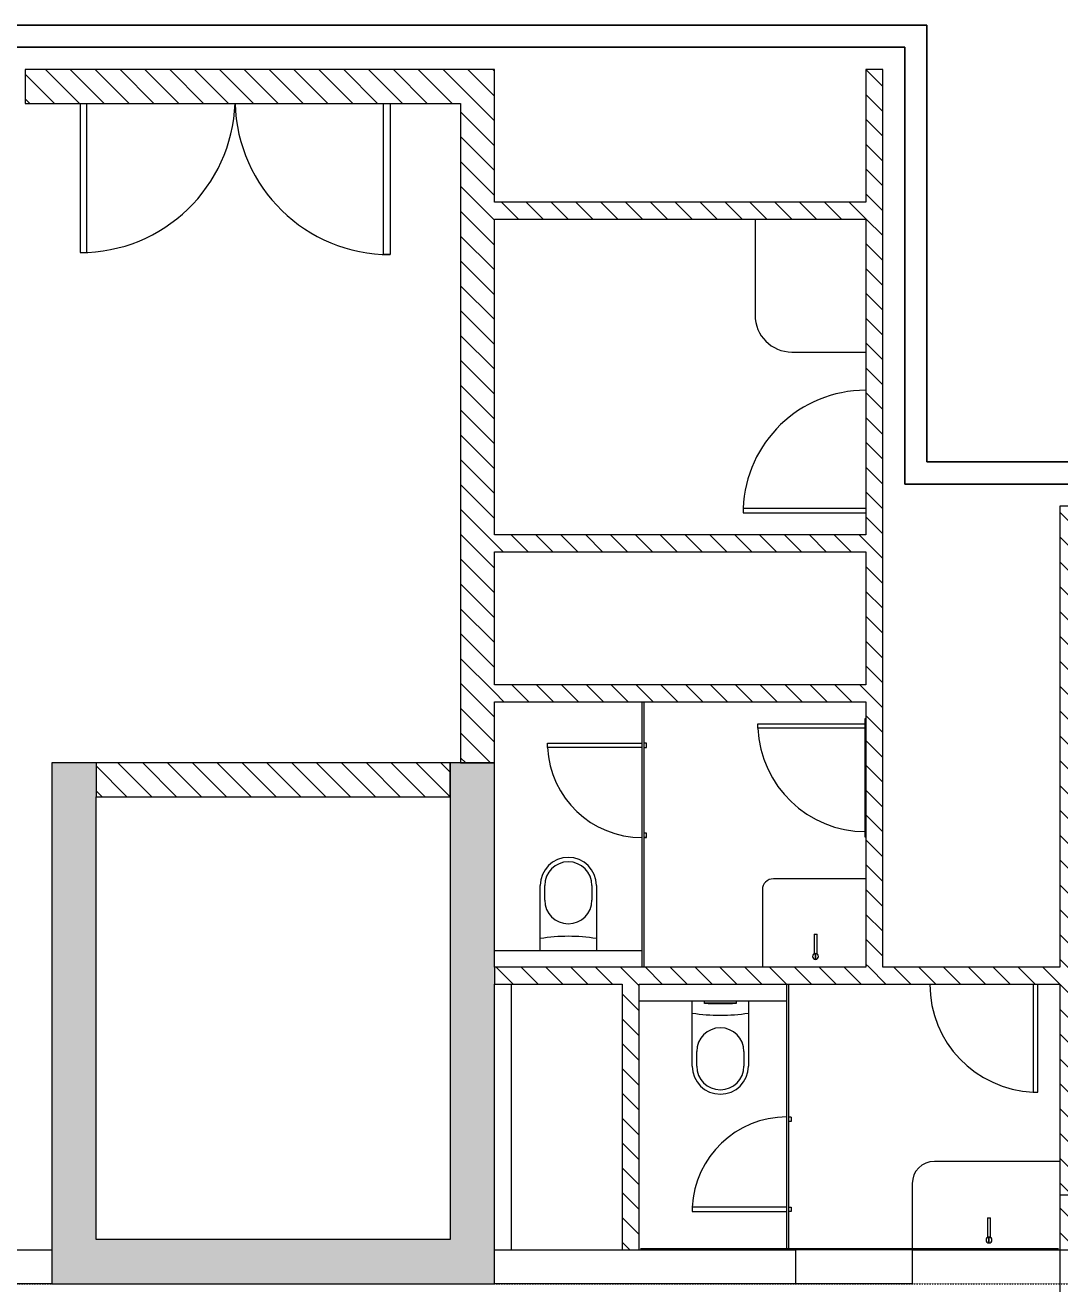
# Model space of a CAD drawing. Header units: millimetres. Extents: x -106145 to 154907, y -84585 to 152038.
# Drawn here: x 33849 to 40859, y -14265 to -5735 of the extents above; entities that cross this region are included whole.
import ezdxf

# ---------------------------------------------------------------- set-up
doc = ezdxf.new("R2010")
doc.units = ezdxf.units.MM
doc.linetypes.add('Cut Out Line _2_', pattern=[2, 1, -1])
for name, color, linetype, lineweight in [('A-ANNO-DIMS', 211, 'Continuous', 9), ('A-ANNO-DIMS-300', 211, 'Continuous', 9), ('A-DETL', 90, 'Continuous', 5), ('A-DOOR', 31, 'Continuous', 5), ('A-DOOR-FRAM', 31, 'Continuous', 9), ('A-FLOR', 192, 'Continuous', 5), ('A-WALL', 113, 'Continuous', 5), ('A-WALL-PATT', 111, 'Continuous', 5), ('P-SANR-FIXT', 6, 'Continuous', 5)]:
    doc.layers.add(name, color=color, linetype=linetype, lineweight=lineweight)
doc.styles.add('RomanS', font='romans__.ttf', dxfattribs={"width": 0.8, "height": 1200})
doc.dimstyles.new('Diagonal_-_4_mm_RomanS', dxfattribs={"dimscale": 304.8, "dimtxt": 1219.023462, "dimasz": 1.476378, "dimexe": 0.984252, "dimexo": 0.0625, "dimgap": 0.19685, "dimtad": 1, "dimdec": 0, "dimzin": 0, "dimdsep": 46, "dimtxsty": 'RomanS', "dimblk1": 'OBLIQUE', "dimblk2": 'OBLIQUE', "dimsah": 1, "dimcen": 0.09, "dimdle": 2.362205, "dimazin": 0, "dimtfac": 1, "dimtdec": 4, "dimtix": 1, "dimtmove": 0, "dimatfit": 3, "dimfxl": 2.362205, "dimfxlon": 1, "dimtvp": 1, "dimtolj": 1, "dimtzin": 0, "dimarcsym": 2})
pattern_1 = [(315, (0, 0), (84.18955, 84.18955), [])]

# ---------------------------------------------------------------- blocks, each defined once
blk = doc.blocks.new('DC_SglFl-W-Int - D _0_9-5266773-Site Plan')
at = {"layer": 'A-DOOR', "color": 121, "lineweight": 9}
for p, q in [((385, -57.5), (385, -887.5)), ((415, -887.5), (415, -57.5)), ((385, -887.5), (415, -887.5))]:
    blk.add_line(p, q, dxfattribs=at)
at = {"layer": 'A-DOOR', "color": 41}
blk.add_arc((415, -57.5), 830.5, 180.00991, 267.92997, dxfattribs=at)
blk = doc.blocks.new('DC_SglFl-W-Int - D_0_8-5260952-Site Plan')
at = {"layer": 'A-DOOR', "color": 121, "lineweight": 9}
for p, q in [((335, 57.5), (335, 787.5)), ((335, 787.5), (365, 787.5)), ((365, 787.5), (365, 57.5))]:
    blk.add_line(p, q, dxfattribs=at)
at = {"layer": 'A-DOOR', "color": 41}
blk.add_arc((365, 57.5), 730.6, 92.3533, 179.98438, dxfattribs=at)
blk = doc.blocks.new('DC_SglFl-W-Int - D_0_8-5260755-Site Plan')
at = {"layer": 'A-DOOR', "color": 121, "lineweight": 9}
for p, q in [((335, -57.5), (335, -787.5)), ((365, -787.5), (365, -57.5)), ((335, -787.5), (365, -787.5))]:
    blk.add_line(p, q, dxfattribs=at)
at = {"layer": 'A-DOOR', "color": 41}
blk.add_arc((365, -57.5), 730.6, 180.01562, 267.6467, dxfattribs=at)
blk = doc.blocks.new('DC_SglFl-W-Int - 0_6 toilet door-5532951-Site Plan')
at = {"layer": 'A-DOOR', "color": 121, "lineweight": 9}
for p, q in [((290, 6), (290, 646)), ((290, 646), (320, 646)), ((320, 646), (320, 6))]:
    blk.add_line(p, q, dxfattribs=at)
at = {"layer": 'A-DOOR', "color": 41}
for start, end in [(92.68378, 179.98377), (181.06377, 182.68378)]:
    blk.add_arc((320, 6), 640.7, start, end, dxfattribs=at)
at = {"layer": 'A-DOOR-FRAM', "color": 121}
for p, q in [((-320, -24), (-320, -6)), ((-320, -24), (-290, -24)), ((-290, -24), (-290, -6)), ((290, -6), (290, -24)), ((290, -24), (320, -24)), ((320, -24), (320, -6))]:
    blk.add_line(p, q, dxfattribs=at)
blk = doc.blocks.new('DC_SglFl-W-Int - 0_6 toilet door-5533261-Site Plan')
at = {"layer": 'A-DOOR', "color": 121, "lineweight": 9}
for p, q in [((290, -6), (290, -646)), ((320, -646), (320, -6)), ((290, -646), (320, -646))]:
    blk.add_line(p, q, dxfattribs=at)
at = {"layer": 'A-DOOR', "color": 41}
for start, end in [(177.31622, 178.93623), (180.01623, 267.31622)]:
    blk.add_arc((320, -6), 640.7, start, end, dxfattribs=at)
at = {"layer": 'A-DOOR-FRAM', "color": 121}
for p, q in [((-320, 24), (-290, 24)), ((-320, 24), (-320, 6)), ((-290, 24), (-290, 6)), ((290, 24), (320, 24)), ((290, 6), (290, 24)), ((320, 24), (320, 6))]:
    blk.add_line(p, q, dxfattribs=at)
blk = doc.blocks.new('22 4000 Toilet - Toto - CW763B w_FV4 - 22 4000 Toilet - Toto - CW763B w_FV4-5779779-Site Plan')
at = {"layer": 'P-SANR-FIXT', "color": 41}
for p, q in [((-190, -440), (-190, 0)), ((190, 0), (190, -440)), ((-160, -440), (-160, -340)), ((160, -340), (160, -440))]:
    blk.add_line(p, q, dxfattribs=at)
for centre, radius, start, end in [((0, 1104.8), 1199.9, 260.88914, 279.11086), ((0, -340), 160, 0, 180), ((0, -440), 190, 180, 360), ((0, -440), 160, 180, 0)]:
    blk.add_arc(centre, radius, start, end, dxfattribs=at)
blk = doc.blocks.new('22 4000 Flush Panel - Toto - MB006DNM - 22 4000 Flush Panel - Toto - MB006DNM-5779783-Site Plan')
at = {"layer": 'P-SANR-FIXT', "color": 41}
for p, q in [((-107, -12.4), (-107, 0)), ((-107, -15), (-107, -12.4)), ((107, -12.4), (-107, -12.4)), ((107, -15), (-107, -15)), ((-82, -15), (82, -15)), ((107, 0), (107, -12.4)), ((107, -12.4), (107, -15))]:
    blk.add_line(p, q, dxfattribs=at)
blk = doc.blocks.new('TAPWARE_boiling-chilled_water_unit - HYTP-029-5775846-Site Plan')
at = {"layer": 'P-SANR-FIXT', "color": 41}
for p, q in [((0, 520), (0, 480)), ((0, 480), (0, 520)), ((10, 350), (-10, 350))]:
    blk.add_line(p, q, dxfattribs=at)
for start, end in [(90, 270), (119.65134, 135), (270, 90), (164.65134, 180), (315, 0)]:
    blk.add_arc((0, 500), 20, start, end, dxfattribs=at)
for points in [[(-6.3, 481), (-7.6, 481.4), (-8.8, 482), (-10, 482.7)], [(-10, 482.7), (-10, 473), (-10, 452.5), (-10, 419.4), (-10, 384.9), (-10, 361.6), (-10, 350)], [(10, 350), (10, 361.6), (10, 384.9), (10, 419.4), (10, 452.5), (10, 473), (10, 482.7)]]:
    blk.add_open_spline(points, degree=3, dxfattribs=at)
blk.add_open_spline([(10, 482.7), (8.2, 481.7), (5.6, 480.6), (2.8, 480.2), (2.1, 480.1)], degree=3, knots=[-1, -1, -1, -1, -0.7, -0.6, -0.6, -0.6, -0.6], dxfattribs=at)
blk = doc.blocks.new('TAPWARE_boiling-chilled_water_unit - HYTP-029-V57-Site Plan')
at = {"layer": 'P-SANR-FIXT', "color": 41}
for p, q in [((-10, -350), (10, -350)), ((0, -480), (0, -520)), ((0, -520), (0, -480))]:
    blk.add_line(p, q, dxfattribs=at)
for start, end in [(90, 270), (180, 195.34866), (270, 90), (0, 45), (225, 240.34866)]:
    blk.add_arc((0, -500), 20, start, end, dxfattribs=at)
for points in [[(-10, -350), (-10, -361.6), (-10, -384.9), (-10, -419.4), (-10, -452.5), (-10, -473), (-10, -482.7)], [(10, -482.7), (10, -473), (10, -452.5), (10, -419.4), (10, -384.9), (10, -361.6), (10, -350)], [(-10, -482.7), (-8.8, -482), (-7.6, -481.4), (-6.2, -481)], [(2.1, -480.1), (3.6, -480.3), (6.3, -480.9), (8.8, -482), (10, -482.7)]]:
    blk.add_open_spline(points, degree=3, dxfattribs=at)
blk = doc.blocks.new('M_Double Door-Large Slit Vision Panel_Type B - 2_2_TYPE A-13934773-Site Plan')
at = {"layer": 'A-DOOR', "color": 121, "lineweight": 9}
for p, q in [((-1050, 121.35), (-1050, 1146.35)), ((-1050, 1146.35), (-1005, 1146.35)), ((-1005, 1146.35), (-1005, 121.35)), ((1050, 1132.95), (1005, 1132.95)), ((1005, 1132.95), (1005, 121.35)), ((1050, 121.35), (1050, 1132.95))]:
    blk.add_line(p, q, dxfattribs=at)
at = {"layer": 'A-DOOR', "color": 41}
for centre, start, end in [((-1050, 96.35), 1.375702, 90), ((1050, 82.95), 90, 177.886922)]:
    blk.add_arc(centre, 1050, start, end, dxfattribs=at)
blk = doc.blocks.new('MM-HOSPITAL A _ B BLOCK-2022_11_05_CENTRAL_rvt-1-Site Plan')
at = {"layer": 'A-WALL-PATT'}
h = blk.add_hatch(dxfattribs=at)
h.set_pattern_fill('FP_19', color=90, style=0, pattern_type=2)
h.set_pattern_definition(pattern_1)
h.paths.add_polyline_path([(33848.7, -6265), (36798.7, -6265), (36798.7, -6035), (33848.7, -6035)], flags=0)
h = blk.add_hatch(dxfattribs=at)
h.set_pattern_fill('FP_19', color=90, style=0, pattern_type=2)
h.set_pattern_definition(pattern_1)
h.paths.add_polyline_path([(36798.7, -10735), (37028.7, -10735), (37028.7, -6035), (36798.7, -6035), (36798.7, -10227.7)], flags=0)
h = blk.add_hatch(dxfattribs=at)
h.set_pattern_fill('FP_19', color=90, style=0, pattern_type=2)
h.set_pattern_definition(pattern_1)
h.paths.add_polyline_path([(39658.7, -7050), (39658.7, -6035), (39543.7, -6035), (39543.7, -7050)], flags=0)
h = blk.add_hatch(dxfattribs=at)
h.set_pattern_fill('FP_19', color=90, style=0, pattern_type=2)
h.set_pattern_definition(pattern_1)
h.paths.add_polyline_path([(39543.7, -7050), (39543.7, -6935), (37028.7, -6935), (37028.7, -7050), (38664.3, -7050)], flags=0)
h = blk.add_hatch(dxfattribs=at)
h.set_pattern_fill('FP_19', color=90, style=0, pattern_type=2)
h.set_pattern_definition(pattern_1)
h.paths.add_polyline_path([(39543.7, -9190), (39658.7, -9190), (39658.7, -7050), (39543.7, -7050)], flags=0)
h = blk.add_hatch(dxfattribs=at)
h.set_pattern_fill('FP_19', color=90, style=0, pattern_type=2)
h.set_pattern_definition(pattern_1)
h.paths.add_polyline_path([(40973.7, -14035), (40973.7, -8995), (40858.7, -8995), (40858.7, -14035)], flags=0)
h = blk.add_hatch(dxfattribs=at)
h.set_pattern_fill('FP_19', color=90, style=0, pattern_type=2)
h.set_pattern_definition(pattern_1)
h.paths.add_polyline_path([(39543.7, -9305), (39543.7, -9190), (37028.7, -9190), (37028.7, -9305), (38664.3, -9305)], flags=0)
h = blk.add_hatch(dxfattribs=at)
h.set_pattern_fill('FP_19', color=90, style=0, pattern_type=2)
h.set_pattern_definition(pattern_1)
h.paths.add_polyline_path([(39658.7, -12120), (39658.7, -9190), (39543.7, -9190), (39543.7, -12120)], flags=0)
h = blk.add_hatch(dxfattribs=at)
h.set_pattern_fill('FP_19', color=90, style=0, pattern_type=2)
h.set_pattern_definition(pattern_1)
h.paths.add_polyline_path([(38664.3, -10320), (39543.7, -10320), (39543.7, -10205), (37028.7, -10205), (37028.7, -10320)], flags=0)
for points in [[(34328.7, -14264.9), (34328.7, -10735), (34028.7, -10735), (34028.8, -14264.9)], [(37028.7, -14264.9), (37028.7, -14264.9), (37028.7, -10735), (36728.7, -10735), (36728.7, -14264.9)], [(34328.7, -14264.9), (36728.7, -14264.9), (36728.7, -13965), (34328.7, -13965)], [(34328.7, -14265), (34328.7, -14264.9), (34028.7, -14265)], [(37028.7, -14265), (37028.7, -14264.9), (36728.7, -14265)]]:
    blk.add_hatch(color=254, dxfattribs=at).paths.add_polyline_path(points, flags=0)
h = blk.add_hatch(dxfattribs=at)
h.set_pattern_fill('FP_19', color=90, style=0, pattern_type=2)
h.set_pattern_definition(pattern_1)
h.paths.add_polyline_path([(34328.7, -10965), (36728.7, -10965), (36728.7, -10735), (34328.7, -10735)], flags=0)
h = blk.add_hatch(dxfattribs=at)
h.set_pattern_fill('FP_19', color=90, style=0, pattern_type=2)
h.set_pattern_definition(pattern_1)
h.paths.add_polyline_path([(38008.7, -12235), (38008.7, -12120), (37028.7, -12120), (37028.7, -12235), (37893.7, -12235)], flags=0)
h = blk.add_hatch(dxfattribs=at)
h.set_pattern_fill('FP_19', color=90, style=0, pattern_type=2)
h.set_pattern_definition(pattern_1)
h.paths.add_polyline_path([(38008.7, -12235), (39543.7, -12235), (39543.7, -12120), (38008.7, -12120)], flags=0)
h = blk.add_hatch(dxfattribs=at)
h.set_pattern_fill('FP_19', color=90, style=0, pattern_type=2)
h.set_pattern_definition(pattern_1)
h.paths.add_polyline_path([(39714.5, -12235), (40858.7, -12235), (40858.7, -12120), (39543.7, -12120), (39543.7, -12235)], flags=0)
h = blk.add_hatch(dxfattribs=at)
h.set_pattern_fill('FP_19', color=90, style=0, pattern_type=2)
h.set_pattern_definition(pattern_1)
h.paths.add_polyline_path([(37893.7, -14035), (38008.7, -14035), (38008.7, -12235), (37893.7, -12235), (37893.7, -13915.6)], flags=0)
at = {"layer": 'A-FLOR', "color": 41}
for p, q in [((39958.7, -5735), (25688.7, -5735)), ((25688.7, -5735), (39958.7, -5735)), ((39958.7, -8695), (39958.7, -5735)), ((39958.7, -5735), (39958.7, -8695)), ((25538.7, -5885), (39808.7, -5885)), ((39808.7, -5885), (25538.7, -5885)), ((39808.7, -5885), (39808.7, -8845)), ((39808.7, -8845), (39808.7, -5885)), ((38793.7, -7050), (38793.7, -7700)), ((39043.7, -7950), (39543.7, -7950)), ((57088.7, -8695), (39958.7, -8695)), ((39958.7, -8695), (57088.7, -8695)), ((39808.7, -8845), (57238.7, -8845)), ((57238.7, -8845), (39808.7, -8845)), ((39543.7, -10435), (39538.7, -10435)), ((39538.7, -10435), (39538.7, -11235)), ((39538.7, -11235), (39543.7, -11235)), ((38843.7, -11595), (38843.7, -12120)), ((39543.7, -11520), (38918.7, -11520)), ((37143.7, -14035), (37143.7, -12235)), ((40858.7, -13435), (40008.7, -13435)), ((39858.7, -13585), (39858.7, -14026))]:
    blk.add_line(p, q, dxfattribs=at)
for centre, radius, start, end in [((39043.7, -7700), 250, 180, 270), ((38918.7, -11595), 75, 90, 180), ((40008.7, -13585), 150, 90, 180)]:
    blk.add_arc(centre, radius, start, end, dxfattribs=at)
at = {"layer": 'A-WALL', "color": 61, "lineweight": 18}
for p, q in [((36798.7, -6035), (33848.7, -6035)), ((37028.7, -6035), (36798.7, -6035)), ((37028.7, -6935), (37028.7, -6035)), ((39543.7, -6035), (39543.7, -6935)), ((39658.7, -6035), (39543.7, -6035)), ((39658.7, -7050), (39658.7, -6035)), ((33848.7, -6265), (36798.7, -6265)), ((36798.7, -6265), (36798.7, -10735)), ((39543.7, -6935), (37028.7, -6935)), ((37028.7, -9190), (37028.7, -7050)), ((37028.7, -7050), (39543.7, -7050)), ((39543.7, -7050), (39543.7, -9190)), ((39658.7, -9190), (39658.7, -7050)), ((40858.7, -8995), (40858.7, -12120)), ((40973.7, -8995), (40858.7, -8995)), ((39543.7, -9190), (37028.7, -9190)), ((39658.7, -12120), (39658.7, -9190)), ((37028.7, -10205), (37028.7, -9305)), ((37028.7, -9305), (39543.7, -9305)), ((39543.7, -9305), (39543.7, -10205)), ((39543.7, -10205), (37028.7, -10205)), ((37028.7, -10735), (37028.7, -10320)), ((37028.7, -10320), (39543.7, -10320)), ((39543.7, -10320), (39543.7, -12120)), ((34028.7, -10735), (34028.7, -14264.9)), ((34328.7, -10735), (34028.7, -10735)), ((36728.7, -10735), (34328.7, -10735)), ((37028.7, -10735), (36728.7, -10735)), ((36728.7, -10735), (36728.7, -13965)), ((36728.7, -10965), (36728.7, -10735)), ((36798.7, -10735), (37028.7, -10735)), ((37028.7, -12120), (37028.7, -10735)), ((34328.7, -13965), (34328.7, -10965)), ((34328.7, -10965), (36728.7, -10965)), ((38008.7, -12120), (37028.7, -12120)), ((39543.7, -12120), (38008.7, -12120)), ((40858.7, -12120), (39658.7, -12120)), ((37028.7, -14264.9), (37028.7, -12235)), ((37028.7, -12235), (37893.7, -12235)), ((37893.7, -12235), (37893.7, -14035)), ((38008.7, -14035), (38008.7, -12235)), ((38008.7, -12235), (39543.7, -12235)), ((39543.7, -12235), (40858.7, -12235)), ((40858.7, -12235), (40858.7, -14035)), ((40858.7, -13665), (40858.7, -14264.9)), ((41088.7, -13665), (40858.7, -13665)), ((36728.7, -13965), (34328.7, -13965)), ((37893.7, -14035), (38008.7, -14035)), ((40858.7, -14035), (40973.7, -14035)), ((34028.7, -14265), (34328.7, -14265)), ((34328.7, -14265), (36728.7, -14265)), ((36728.7, -14265), (37028.7, -14265))]:
    blk.add_line(p, q, dxfattribs=at)
at = {"layer": 'A-WALL', "color": 41}
for p, q in [((33848.7, -6035), (33848.7, -6265)), ((38028.7, -12120), (38028.7, -10320)), ((38040.7, -10320), (38040.7, -12120)), ((34328.7, -10735), (34328.7, -10965)), ((37028.7, -12005), (38028.7, -12005)), ((37028.7, -12120), (37028.7, -12235)), ((39008.7, -14026), (39008.7, -12235)), ((39020.7, -12235), (39020.7, -14026)), ((39008.7, -12350), (38008.7, -12350)), ((31863.7, -14034.9), (34028.7, -14034.9)), ((37028.7, -14035), (37893.7, -14035)), ((38008.7, -14035), (39068.7, -14035)), ((38017.7, -14026), (40849.7, -14026)), ((39068.7, -14035), (39068.7, -14264.9)), ((39858.7, -14035), (39068.7, -14035)), ((39858.7, -14035), (40858.7, -14035)), ((39858.7, -14035), (39858.7, -14264.9)), ((34028.7, -14264.9), (31863.7, -14264.9)), ((39068.7, -14265), (37028.7, -14265)), ((39858.7, -14265), (39068.7, -14265))]:
    blk.add_line(p, q, dxfattribs=at)
at = {"layer": 'A-WALL', "color": 53, "lineweight": 18}
blk.add_line((40858.7, -14264.9), (40858.7, -15165), dxfattribs=at)
at = {"color": 253, "lineweight": 5}
for name, p, rotation in [('M_Double Door-Large Slit Vision Panel_Type B - 2_2_TYPE A-13934773-Site Plan', (35271.2, -6143.6), 180.0000048296731), ('DC_SglFl-W-Int - D _0_9-5266773-Site Plan', (39601.2, -8625), 270.0000048256584), ('DC_SglFl-W-Int - D_0_8-5260952-Site Plan', (39601.2, -10835), 90.00000482565844), ('DC_SglFl-W-Int - 0_6 toilet door-5532951-Site Plan', (38034.7, -10920), 89.99999999999959), ('22 4000 Toilet - Toto - CW763B w_FV4 - 22 4000 Toilet - Toto - CW763B w_FV4-5779779-Site Plan', (37528.7, -12005), 180), ('DC_SglFl-W-Int - 0_6 toilet door-5533261-Site Plan', (39014.7, -13455), 269.9999999999996), ('TAPWARE_boiling-chilled_water_unit - HYTP-029-5775846-Site Plan', (40378.7, -13468.1), 180)]:
    blk.add_blockref(name, p, dxfattribs=dict(at, rotation=rotation))
for name, p in [('TAPWARE_boiling-chilled_water_unit - HYTP-029-V57-Site Plan', (39203.7, -11546)), ('DC_SglFl-W-Int - D_0_8-5260755-Site Plan', (40343.7, -12177.5)), ('22 4000 Toilet - Toto - CW763B w_FV4 - 22 4000 Toilet - Toto - CW763B w_FV4-5779779-Site Plan', (38558.7, -12350)), ('22 4000 Flush Panel - Toto - MB006DNM - 22 4000 Flush Panel - Toto - MB006DNM-5779783-Site Plan', (38558.7, -12350))]:
    blk.add_blockref(name, p, dxfattribs=at)
blk = doc.blocks.new('DIMBLOCK90-Site Plan')
at = {"layer": 'A-ANNO-DIMS-300', "transparency": 16777216}
for p, q in [((33279.6, -13735), (33279.6, -19344.4)), ((33999.6, -14455), (32979.6, -14455)), ((33279.6, -14455), (33999.6, -14455)), ((33999.6, -18624.4), (32979.6, -18624.4)), ((33279.6, -18624.4), (33999.6, -18624.4))]:
    blk.add_line(p, q, dxfattribs=at)
at = {"layer": 'A-ANNO-DIMS-300', "lineweight": 35, "transparency": 16777216}
for p, q in [((33279.6, -14455), (33054.6, -14230)), ((33279.6, -14455), (33504.6, -14680)), ((33279.6, -18624.4), (33054.6, -18399.4)), ((33279.6, -18624.4), (33504.6, -18849.4))]:
    blk.add_line(p, q, dxfattribs=at)
at = {"layer": 'A-ANNO-DIMS-300', "color": 0, "transparency": 16777216, "insert": (31606.7, -18348.6), "char_height": 1200, "width": 4341.296, "attachment_point": 1, "rotation": 90, "line_spacing_factor": 0.983083, "style": 'RomanS'}
blk.add_mtext('4169', dxfattribs=at)
blk = doc.blocks.new('_Oblique')
at = {"color": 0, "linetype": 'ByBlock', "lineweight": -2}
blk.add_line((-0.5, -0.5), (0.5, 0.5), dxfattribs=at)

msp = doc.modelspace()

# ---------------------------------------------------------------- block references
at = {"lineweight": 5}
msp.add_blockref('MM-HOSPITAL A _ B BLOCK-2022_11_05_CENTRAL_rvt-1-Site Plan', (0, 0), dxfattribs=at)

# ---------------------------------------------------------------- next in the draw order: linework, layer by layer
at = {"layer": 'A-DETL', "linetype": 'Cut Out Line _2_'}
msp.add_line((-14611.25, -14264.95), (57388.75, -14264.95), dxfattribs=at)

# ---------------------------------------------------------------- next in the draw order: dimensions: what is measured, and where the dimension line sits
at = {"layer": 'A-ANNO-DIMS'}
dim = msp.add_linear_dim(base=(33279.57, -18624.43), p1=(33999.57, -14454.99), p2=(33999.57, -18624.43), angle=90, dimstyle='Diagonal_-_4_mm_RomanS', override={"dimpost": '<>', "dimfxl": 4169.43401}, dxfattribs=at)
dim.commit()
dim.dimension.update_dxf_attribs({"geometry": 'DIMBLOCK90-Site Plan', "text_midpoint": (32614.05, -16539.71)})

doc.saveas('drawing.dxf')
